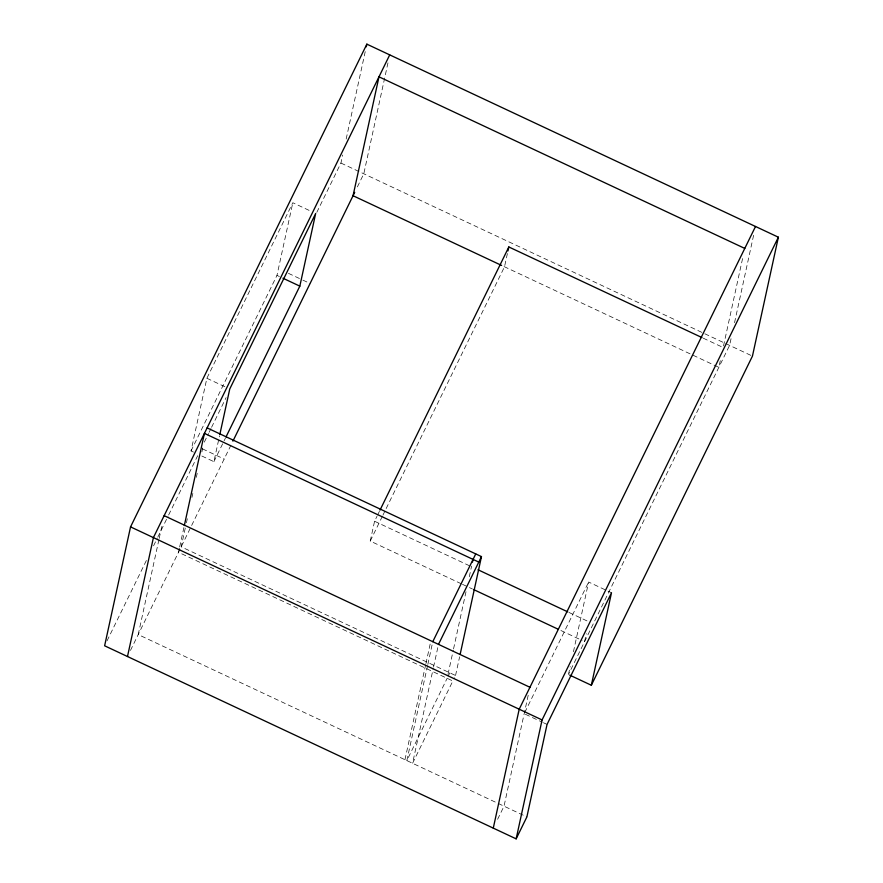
<?xml version="1.0" encoding="UTF-8"?>
<svg xmlns="http://www.w3.org/2000/svg" width="883" height="883" viewBox="0 0 883 883"><rect width="100%" height="100%" fill="white"/><g stroke="black" fill="none" stroke-linecap="round" stroke-linejoin="round"><path stroke-width="0.66" stroke-dasharray="4.42 3.31" d="M158.907 539.712L138.223 634.579L526.886 816.907M159.194 538.376L162.406 523.685M193.443 452.074L191.037 450.948L206.876 378.277L292.814 202.737L310.86 211.203M179.381 548.288L178.498 552.294L452.847 680.992L412.571 763.276L433.255 668.42M179.668 546.952L184.039 526.908M185.264 528.1L181.192 546.809L455.54 675.506L453.928 678.806M186.434 522.758L187.306 518.751M191.964 497.372L192.836 493.365M196.335 477.328L197.207 473.321M201.876 451.941L202.748 447.935M201.865 456.025L213.896 461.666L219.47 436.103M191.037 450.948L276.964 275.408L292.814 202.737M316.798 212.373L340.926 163.057L342.681 155.044M346.169 139.017L365.694 49.492M387.968 62.892L363.796 173.785L356.522 188.642M461.213 583.74L370.242 541.069L374.569 521.246L376.986 516.301M507.394 253.576L504.513 266.787L385.97 508.939M404.955 759.711L425.639 664.844M425.926 663.508L430.584 642.129M427.538 665.738L406.853 760.594L447.14 678.321M427.836 664.402L432.78 641.687M433.542 667.084L438.498 644.369M448.012 674.303L453.255 650.263M453.542 648.917L466.069 591.467M469.281 576.776L471.61 566.08M455.54 675.506L459.613 656.809M528.2 695.285L504.016 806.179L496.864 820.815M568.464 674.524L570.219 666.488M573.442 651.742L588.63 582.04L611.5 592.769M584.579 641.61L586.312 633.685M720.307 360.65L718.85 367.339L501.621 265.43M723.508 345.959L743.033 256.445M731.047 338.708L729.59 345.396L569.071 673.288M734.546 322.681L753.773 234.503M107.031 640.859L146.909 559.392M153.565 545.815L157.185 538.409M157.792 537.173L168.057 516.191M168.664 514.966L197.671 455.716M204.315 442.129L208.554 433.476M209.161 432.24L210.971 428.531M211.578 427.295L226.103 397.626M213.896 461.666L225.397 438.178M130.463 650.429L230.816 445.44M377.593 515.065L379.403 511.356M370.242 541.069L382.339 516.356M382.946 515.12L385.363 510.175M448.211 676.124L449.822 672.835M524.789 712.46L588.63 582.04M340.926 163.057L752.448 356.114M703.232 338.167L723.166 347.516M288.432 273.333L301.666 279.547M302.869 280.11L310.088 283.498M276.964 275.408L279.37 276.534M206.876 378.277L224.933 386.743M374.569 521.246L470.518 566.257M568.961 612.438L588.906 621.798M202.494 448.873L224.15 459.039M462.46 584.325L472.427 589.005M560.904 630.506L582.085 640.451M525.385 714.259L542.239 722.162M543.442 722.724L547.052 724.424"/><path stroke-width="1.32" d="M591.334 685.252L752.448 356.114L778.376 237.207L366.853 44.15L130.552 526.886L104.624 645.793L516.147 838.85L526.886 816.907L547.052 724.424L611.5 592.769L591.334 685.252L569.678 675.098M127.483 656.522L153.41 537.604L389.723 54.878M184.326 525.573L204.426 433.376L478.774 562.085M219.768 434.756L229.746 389.006L315.673 213.465L299.834 286.136L226.004 436.942M366.279 46.821L366.853 44.15M507.968 250.927L508.84 246.964L701.985 337.582M472.482 562.074L473.067 559.403M460.198 654.137L481.467 556.599L207.119 427.891M493.277 828.122L519.204 709.215L755.517 226.478M516.147 838.85L542.074 719.943L778.376 237.207M232.913 441.147L354.701 192.351M380.01 510.131L508.84 246.964M432.78 641.687L475.749 553.917M438.498 644.369L481.467 556.599M744.777 248.421L378.984 76.821L353.057 195.728L501.621 265.43M282.979 278.233L299.834 286.136M478.001 569.767L567.714 611.853M473.674 589.59L558.409 629.336M164.15 515.661L529.943 687.272M130.552 526.886L542.074 719.943"/></g></svg>
